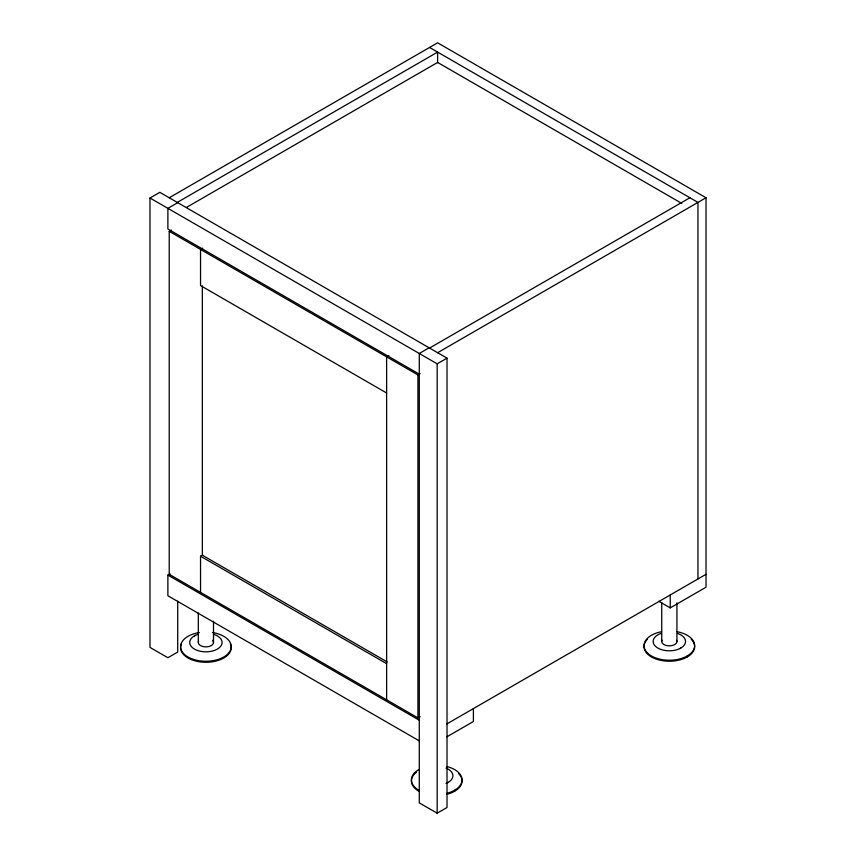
<?xml version="1.0" encoding="UTF-8"?>
<svg xmlns="http://www.w3.org/2000/svg" width="856" height="856" viewBox="0 0 856 856"><rect width="100%" height="100%" fill="white"/><g stroke="black" fill="none" stroke-linecap="round" stroke-linejoin="round"><path stroke-width="1.28" d="M194.451 635.88L195.179 635.334M447.453 782.908L448.17 782.363M680.06 648.613L680.777 648.067M177.716 601.222L177.716 652.047L167.883 657.729L149.982 647.393L149.982 198.014L159.826 192.333L447.014 358.14L447.014 807.518L437.17 813.2L419.28 802.875L419.28 353.485L429.124 347.804M169.221 197.757L437.619 42.8L706.018 197.757L706.018 587.216L670.227 607.878L658.756 601.254M177.278 202.401L437.619 52.098L437.619 62.777M177.716 202.669L167.883 208.35L167.883 229.001L419.28 374.147M186.533 207.387L437.619 62.424L681.804 203.407M420.125 716.633L417.931 717.895L169.221 574.312L169.221 231.334L171.414 230.071M202.722 248.144L200.539 249.406L200.539 285.562L386.623 393M388.806 355.582L386.623 356.845L386.623 699.823M429.562 348.06L689.915 197.757M437.619 352.715L706.018 197.757M169.221 231.334L417.931 374.928L420.125 373.665M149.982 198.014L437.17 363.821L447.014 358.14M419.28 740.889L167.883 595.744L167.883 575.082L170.066 573.82M200.539 592.384L200.539 556.229L202.722 554.966M446.853 723.93L706.018 574.312M446.853 736.845L473.4 721.512L473.4 708.608M429.562 47.444L697.961 202.401L697.961 578.956M387.254 661.966L202.326 555.191L202.326 285.872M200.539 556.229L386.623 663.668M167.883 575.082L419.28 720.228M687.229 655.953L687.229 656.948M676.925 602.838L676.925 641.561M670.227 594.963L670.227 607.878M661.742 602.624L661.742 641.347M454.611 790.249L454.611 791.244M437.17 363.821L437.17 813.2M417.931 374.928L417.931 717.895M213.497 621.231L213.497 642.599M198.314 613.003L198.314 642.385M212.566 640.384A7.586 4.387 0 0 1 211.143 645.659A7.586 4.387 0 0 1 201.952 646.227L200.411 645.51A7.586 4.387 0 0 1 198.624 641.251M212.449 632.541A25.305 14.606 0 0 1 226.626 655.033A25.305 14.606 0 0 1 185.174 655.033A25.305 14.606 0 0 1 199.352 632.541M214 634.392A16.189 9.352 0 0 1 218.301 648.495A16.189 9.352 0 0 1 193.499 648.495A16.189 9.352 0 0 1 197.811 634.392M230.35 643.873A25.305 14.606 0 0 1 205.9 662.266A25.305 14.606 0 0 1 181.461 643.873M676.711 640.427A7.586 4.387 0 0 1 673.811 644.996A7.586 4.387 0 0 1 665.38 645.199L663.839 644.482A7.586 4.387 0 0 1 662.052 640.224M677.15 631.728A25.305 14.606 0 0 1 689.808 654.209A25.305 14.606 0 0 1 648.859 654.209A25.305 14.606 0 0 1 661.517 631.728M691.252 639.314A25.305 14.606 0 0 1 675.887 660.736A25.305 14.606 0 0 1 644.033 646.622M644.119 645.349A25.305 14.606 0 0 1 647.414 639.314M677.428 633.365A16.189 9.352 0 0 1 681.74 647.468A16.189 9.352 0 0 1 656.927 647.468A16.189 9.352 0 0 1 661.239 633.365M447.014 766.569A25.305 14.606 0 0 1 462.026 779.923A25.305 14.606 0 0 1 447.014 793.266M418.83 790.249A25.305 14.606 0 0 1 418.83 769.587M461.17 777.141A25.305 14.606 0 0 1 447.014 794.261M418.83 791.244A25.305 14.606 0 0 1 416.647 772.026M458.634 773.61A25.305 14.606 0 0 1 460.689 776.221M446.008 768.089A16.189 9.352 0 0 1 446.008 783.411"/></g></svg>
